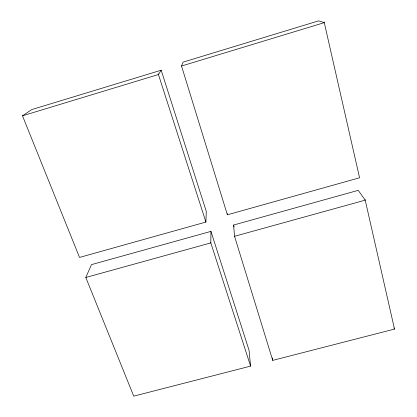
<?xml version="1.0" encoding="UTF-8"?>
<svg xmlns="http://www.w3.org/2000/svg" width="417" height="417" viewBox="0 0 417 417"><rect width="100%" height="100%" fill="white"/><g stroke="black" fill="none" stroke-linecap="round" stroke-linejoin="round"><path stroke-width="0.63" d="M210.939 231.383L210.809 242.913L85.813 277.487L133.732 396.15L250.586 366.121L249.038 350.212L210.939 231.383L91.474 264.628L85.813 277.487M205.92 222.058L206.274 211.346L161.171 70.212L31.723 109.588L22.492 115.811L79.527 257.43L205.92 222.058L158.199 73.762M181.525 66.032L183.12 62.123L318.703 20.85L324.28 22.654L181.525 66.032L227.369 214.802L359.574 177.783L324.098 21.846M161.171 70.212L158.45 74.528L22.492 115.811M234.542 236.303L233.598 225.034L358.245 190.345L365.219 200.16L234.542 236.303L272.734 360.387L394.508 329.091L365.068 199.493M393.914 327.965L394.508 329.091M210.606 242.277L250.586 366.121M233.598 225.034L234.166 226.895M272.337 357.875L272.734 360.387M227.296 213.577L227.369 214.802"/></g></svg>
